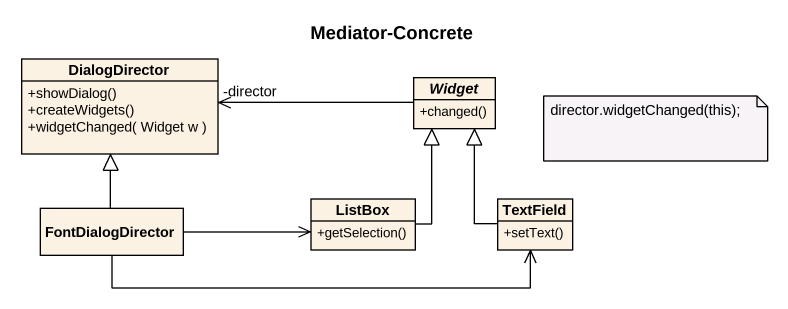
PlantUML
@startuml
title Mediator-Concrete
hide circle
hide empty members
skinparam classAttributeIconSize 0
class DialogDirector {
  +showDialog()
  +createWidgets()
  +widgetChanged( Widget w )
}
abstract class Widget {
  +changed()
}
class FontDialogDirector
class ListBox {
  +getSelection()
}
class TextField {
  +setText()
}
Widget -left-> "-director" DialogDirector
FontDialogDirector -up-|> DialogDirector
FontDialogDirector -right-> ListBox
FontDialogDirector -right-> TextField
ListBox -up-|> Widget
TextField -up-|> Widget
note as N1
  director.widgetChanged(this);
end note
@enduml
